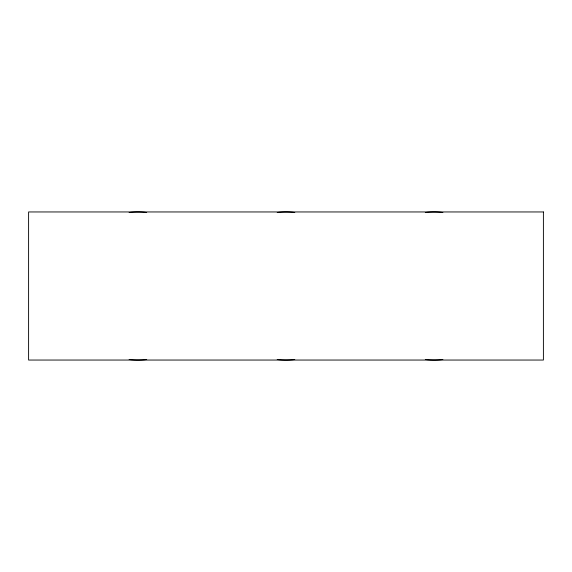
<?xml version="1.0" encoding="UTF-8"?>
<svg xmlns="http://www.w3.org/2000/svg" width="572" height="572" viewBox="0 0 572 572"><rect width="100%" height="100%" fill="white"/><g stroke="black" fill="none" stroke-linecap="round" stroke-linejoin="round"><path stroke-width="0.86" d="M442.885 359.523A74.045 74.045 0 0 1 425.303 359.523M425.303 212.477A74.045 74.045 0 0 1 442.885 212.477M294.794 359.523A74.045 74.045 0 0 1 277.205 359.523M277.205 212.477A74.045 74.045 0 0 1 294.794 212.477M146.697 359.523A74.045 74.045 0 0 1 129.115 359.523M129.115 212.477A74.045 74.045 0 0 1 146.697 212.477M543.4 211.955L28.6 211.955L28.6 360.045L543.4 360.045L543.4 211.955"/></g></svg>
